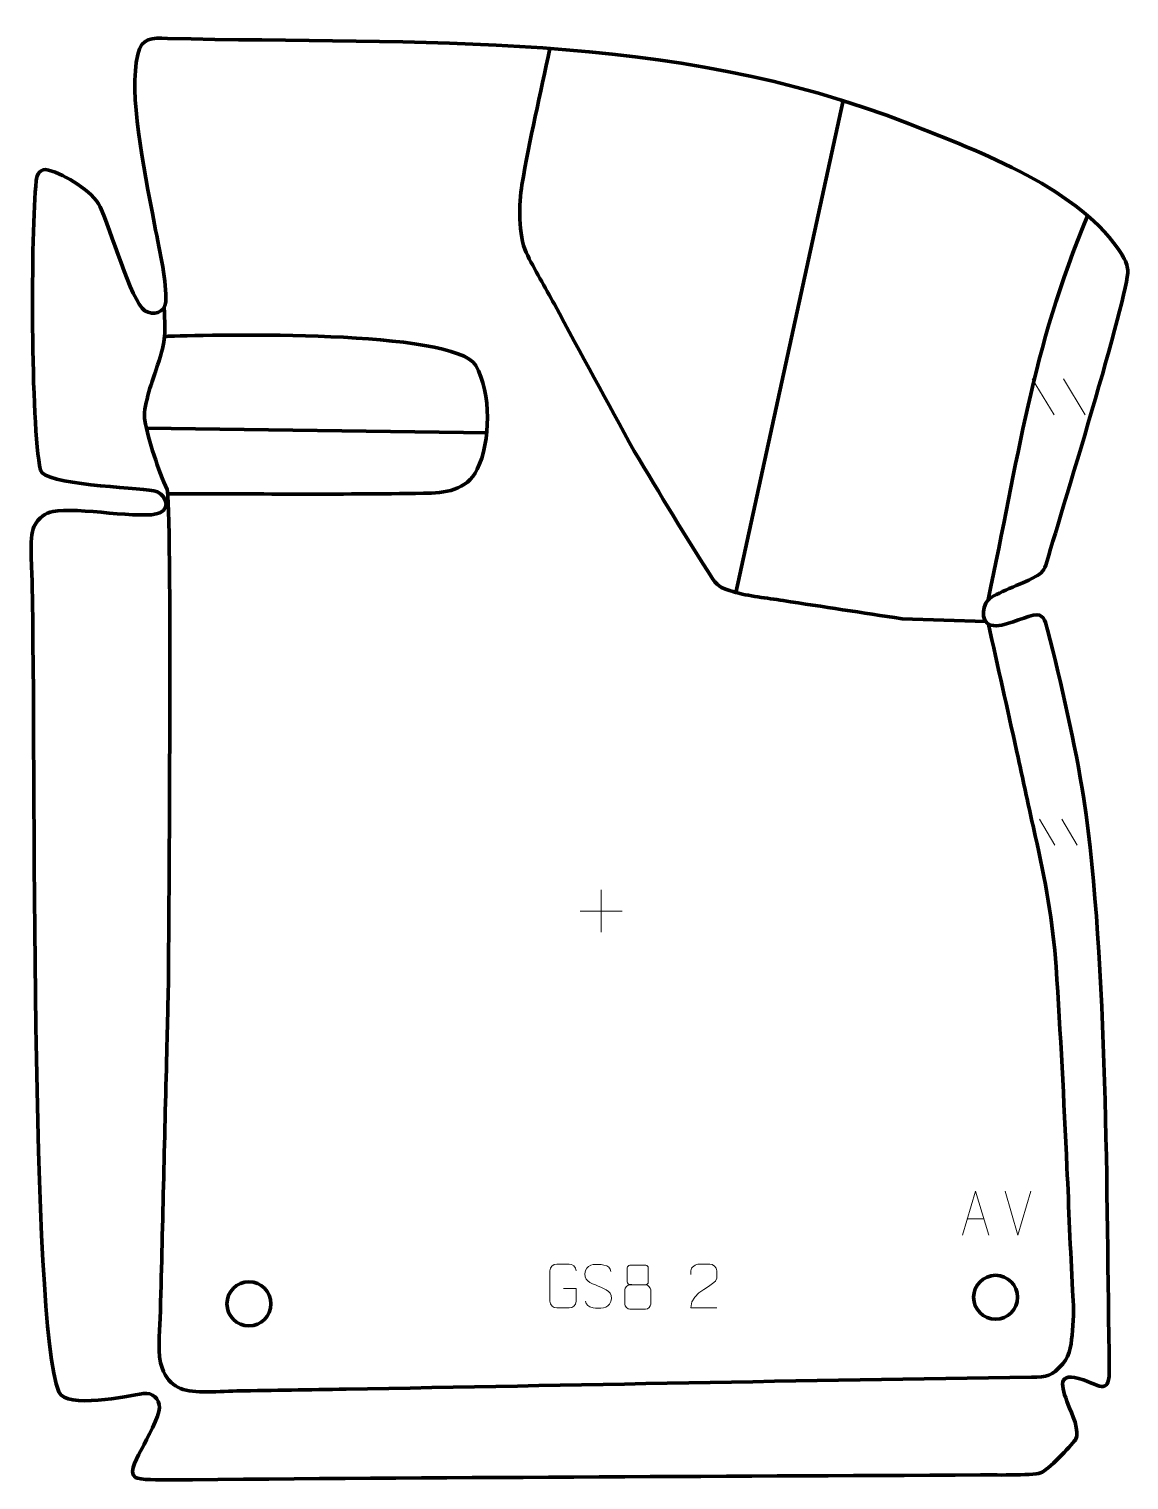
# Model space of a CAD drawing. Header units: millimetres. Extents: x 1100 to 1725, y 188 to 1013.
import ezdxf

# ---------------------------------------------------------------- set-up
doc = ezdxf.new("R2010")
doc.units = ezdxf.units.MM
doc.header["$MEASUREMENT"] = 0
doc.layers.add('layer 2', color=7, linetype='Continuous')
doc.layers.add('layer 3', color=7, linetype='Continuous')

msp = doc.modelspace()

# ---------------------------------------------------------------- linework, layer by layer
at = {"layer": 'layer 2', "color": 142, "lineweight": 200}
for centre in [(1224.6815, 288.315), (1649.0732, 292.0192)]:
    msp.add_ellipse(centre, major_axis=(0, 12.5), ratio=1, dxfattribs=at)
at = {"layer": 'layer 2', "color": 140, "lineweight": 158}
for points, knots in [([(1395.7712, 1001.9963), (1390.3983, 976.3923), (1384.1866, 950.1772), (1379.8677, 924.4405), (1379.8677, 924.4405), (1378.1385, 914.1362), (1377.7127, 895.497), (1382.2479, 886.0421), (1382.2479, 886.0421), (1386.8795, 876.3864), (1393.1296, 866.1417), (1398.3017, 856.5587), (1398.3017, 856.5587), (1413.3474, 828.6814), (1428.503, 800.8635), (1443.6338, 773.0324), (1443.6338, 773.0324), (1458.3832, 748.7887), (1472.9492, 724.0742), (1488.4354, 700.315), (1488.4354, 700.315), (1491.4781, 695.647), (1494.5298, 694.7714), (1499.7694, 693.1984), (1499.7694, 693.1984), (1508.9009, 690.457), (1518.9414, 689.5563), (1528.3705, 688.1105), (1528.3705, 688.1105), (1550.8695, 684.5925), (1573.3871, 681.1983), (1595.9017, 677.7823), (1595.9017, 677.7823), (1595.9017, 677.7823), (1643.3006, 676.2733), (1643.3006, 676.2733)], [0, 0, 0, 0, 0.1, 0.1, 0.1, 0.1, 0.2, 0.2, 0.2, 0.2, 0.3, 0.3, 0.3, 0.3, 0.4, 0.4, 0.4, 0.4, 0.5, 0.5, 0.5, 0.5, 0.6, 0.6, 0.6, 0.6, 0.7, 0.7, 0.7, 0.7, 0.8, 0.8, 0.8, 0.8, 1, 1, 1, 1]), ([(1176.5721, 854.9206), (1177.1619, 837.221), (1177.594, 836.0406), (1171.7832, 818.9174), (1171.7832, 818.9174), (1169.5252, 812.2634), (1164.1846, 797.1978), (1165.4441, 790.5134), (1165.4441, 790.5134), (1167.5455, 779.361), (1173.4124, 761.6104), (1178.1879, 751.272), (1178.1879, 751.272), (1181.0039, 745.5676), (1179.121, 499.9144), (1178.9163, 469.1581), (1178.9163, 469.1581), (1178.7611, 462.8171), (1178.6059, 456.4761), (1178.4508, 450.135), (1178.4508, 450.135), (1178.2956, 443.794), (1178.1404, 437.453), (1177.9852, 431.112), (1177.9852, 431.112), (1176.7516, 380.7008), (1175.5179, 330.2897), (1174.2843, 279.8786), (1174.2843, 279.8786), (1174.0385, 271.9123), (1172.4495, 259.1107), (1175.298, 251.8602), (1175.298, 251.8602), (1179.8833, 240.1883), (1187.0034, 238.6452), (1198.6619, 238.2681), (1198.6619, 238.2681), (1205.1025, 238.0598), (1211.4798, 238.5696), (1217.9074, 238.7432), (1217.9074, 238.7432), (1238.5581, 239.2143), (1259.2146, 239.392), (1279.8674, 239.7549), (1279.8674, 239.7549), (1409.7188, 242.0812), (1539.563, 244.787), (1669.423, 246.6115), (1669.423, 246.6115), (1678.3002, 246.736), (1681.1368, 247.2409), (1687.2033, 254.1232), (1687.2033, 254.1232), (1692.0166, 259.5837), (1692.0384, 266.2597), (1692.7894, 273.1117), (1692.7894, 273.1117), (1693.6483, 280.9484), (1693.3089, 288.0035), (1692.8636, 295.8244), (1692.8636, 295.8244), (1691.5526, 319.1733), (1690.7245, 342.5495), (1689.6476, 365.9102), (1689.6476, 365.9102), (1687.8895, 403.9036), (1686.0099, 441.881), (1683.4519, 479.8305), (1683.4519, 479.8305), (1681.733, 505.1295), (1677.2196, 529.7553), (1671.6303, 554.4494), (1671.6303, 554.4494), (1670.5082, 559.3928), (1669.3837, 564.3328), (1668.3051, 569.2861), (1668.3051, 569.2861), (1665.9415, 580.1821), (1663.5974, 591.0814), (1661.189, 601.9677), (1661.189, 601.9677), (1661.189, 601.9677), (1660.983, 602.8981), (1660.983, 602.8981), (1660.983, 602.8981), (1655.6777, 626.8317), (1650.3326, 650.7565), (1644.9997, 674.684)], [0, 0, 0, 0, 0.04347826, 0.04347826, 0.04347826, 0.04347826, 0.08695652, 0.08695652, 0.08695652, 0.08695652, 0.13043478, 0.13043478, 0.13043478, 0.13043478, 0.17391304, 0.17391304, 0.17391304, 0.17391304, 0.2173913, 0.2173913, 0.2173913, 0.2173913, 0.26086957, 0.26086957, 0.26086957, 0.26086957, 0.30434783, 0.30434783, 0.30434783, 0.30434783, 0.34782609, 0.34782609, 0.34782609, 0.34782609, 0.39130435, 0.39130435, 0.39130435, 0.39130435, 0.43478261, 0.43478261, 0.43478261, 0.43478261, 0.47826087, 0.47826087, 0.47826087, 0.47826087, 0.52173913, 0.52173913, 0.52173913, 0.52173913, 0.56521739, 0.56521739, 0.56521739, 0.56521739, 0.60869565, 0.60869565, 0.60869565, 0.60869565, 0.65217391, 0.65217391, 0.65217391, 0.65217391, 0.69565217, 0.69565217, 0.69565217, 0.69565217, 0.73913043, 0.73913043, 0.73913043, 0.73913043, 0.7826087, 0.7826087, 0.7826087, 0.7826087, 0.82608696, 0.82608696, 0.82608696, 0.82608696, 0.86956522, 0.86956522, 0.86956522, 0.86956522, 0.91304348, 0.91304348, 0.91304348, 0.91304348, 1, 1, 1, 1]), ([(1178.6996, 748.7494), (1226.9927, 748.8553), (1275.5996, 748.3056), (1323.8509, 749.09), (1323.8509, 749.09), (1336.1901, 749.2906), (1348.3719, 750.4975), (1354.4336, 762.7546), (1354.4336, 762.7546), (1362.1692, 778.3962), (1362.4325, 806.0503), (1353.7278, 821.7734), (1353.7278, 821.7734), (1340.3482, 842.3789), (1205.3475, 839.2034), (1179.5709, 838.3503), (1179.5709, 838.3503), (1178.604, 838.3184), (1177.6372, 838.2863), (1176.6703, 838.2543)], [0, 0, 0, 0, 0.16666667, 0.16666667, 0.16666667, 0.16666667, 0.33333333, 0.33333333, 0.33333333, 0.33333333, 0.5, 0.5, 0.5, 0.5, 0.66666667, 0.66666667, 0.66666667, 0.66666667, 1, 1, 1, 1])]:
    msp.add_open_spline(points, degree=3, knots=knots, dxfattribs=at)
for points in [[(1562.3835, 972.3485), (1562.3835, 972.3485), (1501.4453, 692.4667), (1501.4453, 692.4667)], [(1644.8603, 688.5851), (1662.0267, 768.4977), (1669.2781, 830.1922), (1701.3976, 906.92)], [(1166.6427, 786.1202), (1166.6427, 786.1202), (1360.4283, 783.4808), (1360.4283, 783.4808)]]:
    msp.add_open_spline(points, degree=3, dxfattribs=at)
at = {"layer": 'layer 2', "color": 250, "lineweight": 9}
for points in [[(1669.9267, 814.1986), (1669.9267, 814.1986), (1682.291, 793.6543), (1682.291, 793.6543)], [(1687.6566, 814.1986), (1687.6566, 814.1986), (1700.0209, 793.6543), (1700.0209, 793.6543)], [(1673.9972, 563.8092), (1673.9972, 563.8092), (1682.8366, 549.1218), (1682.8366, 549.1218)], [(1686.6726, 563.8092), (1686.6726, 563.8092), (1695.5119, 549.1218), (1695.5119, 549.1218)], [(1424.9053, 523.5875), (1424.9053, 523.5875), (1424.9053, 499.6096), (1424.9053, 499.6096)], [(1412.9164, 511.5985), (1412.9164, 511.5985), (1436.8943, 511.5985), (1436.8943, 511.5985)], [(1661.7976, 327.364), (1661.7976, 327.364), (1654.4758, 352.3176), (1654.4758, 352.3176)], [(1669.1195, 352.3176), (1669.1195, 352.3176), (1661.7977, 327.364), (1661.7977, 327.364)], [(1633.0498, 336.6207), (1633.0498, 336.6207), (1642.5455, 336.6207), (1642.5455, 336.6207)]]:
    msp.add_open_spline(points, degree=3, dxfattribs=at)
for points, knots in [([(1630.3272, 327.3713), (1630.3272, 327.3713), (1637.6982, 352.3248), (1637.6982, 352.3248), (1637.6982, 352.3248), (1637.6982, 352.3248), (1645.2681, 327.3713), (1645.2681, 327.3713)], [0, 0, 0, 0, 0.33333333, 0.33333333, 0.33333333, 0.33333333, 1, 1, 1, 1]), ([(1403.4436, 296.9373), (1403.4436, 296.9373), (1410.6117, 296.9373), (1410.6117, 296.9373), (1410.6117, 296.9373), (1410.6117, 296.9373), (1410.6117, 289.7692), (1410.6117, 289.7692), (1410.6117, 289.7692), (1410.472, 287.4458), (1408.7948, 285.9662), (1406.647, 285.9554), (1406.647, 285.9554), (1404.3152, 285.9558), (1401.9832, 285.9558), (1399.6517, 285.9554), (1399.6517, 285.9554), (1397.7268, 285.85), (1395.7546, 287.7345), (1395.7658, 289.7518), (1395.7658, 289.7518), (1395.7662, 295.5219), (1395.7662, 301.2916), (1395.7658, 307.0609), (1395.7658, 307.0609), (1395.77, 309.199), (1397.5168, 310.9182), (1399.6691, 310.9048), (1399.6691, 310.9048), (1401.9948, 310.9048), (1404.3209, 310.9048), (1406.647, 310.9048), (1406.647, 310.9048), (1408.5937, 310.9402), (1410.5851, 309.4487), (1410.6117, 307.011)], [0, 0, 0, 0, 0.1, 0.1, 0.1, 0.1, 0.2, 0.2, 0.2, 0.2, 0.3, 0.3, 0.3, 0.3, 0.4, 0.4, 0.4, 0.4, 0.5, 0.5, 0.5, 0.5, 0.6, 0.6, 0.6, 0.6, 0.7, 0.7, 0.7, 0.7, 0.8, 0.8, 0.8, 0.8, 1, 1, 1, 1]), ([(1423.1887, 298.4284), (1418.9404, 299.8988), (1414.0323, 301.6946), (1416.0374, 307.2149), (1416.0374, 307.2149), (1417.5409, 311.3548), (1422.7545, 310.9663), (1426.3581, 310.3652), (1426.3581, 310.3652), (1429.2187, 309.888), (1430.0834, 308.6748), (1430.394, 306.5907)], [0, 0, 0, 0, 0.25, 0.25, 0.25, 0.25, 0.5, 0.5, 0.5, 0.5, 1, 1, 1, 1]), ([(1439.7273, 308.7435), (1439.7273, 306.5305), (1439.7273, 302.8482), (1439.7273, 300.6349), (1439.7273, 300.6349), (1439.7423, 300.1275), (1440.5497, 299.1961), (1441.2498, 299.1973), (1441.2498, 299.1973), (1444.2197, 299.1975), (1447.1899, 299.1126), (1450.1603, 299.1123), (1450.1603, 299.1123), (1450.9574, 299.1165), (1451.6781, 299.9068), (1451.6755, 300.6275), (1451.6755, 300.6275), (1451.6752, 302.8435), (1451.6752, 306.5282), (1451.6755, 308.7435), (1451.6755, 308.7435), (1451.657, 309.4543), (1451.0456, 310.2147), (1450.2117, 310.2073), (1450.2117, 310.2073), (1447.1946, 310.207), (1444.1777, 310.207), (1441.1611, 310.2073), (1441.1611, 310.2073), (1440.5347, 310.2149), (1439.7106, 309.5039), (1439.7273, 308.7435)], [0, 0, 0, 0, 0.11111111, 0.11111111, 0.11111111, 0.11111111, 0.22222222, 0.22222222, 0.22222222, 0.22222222, 0.33333333, 0.33333333, 0.33333333, 0.33333333, 0.44444444, 0.44444444, 0.44444444, 0.44444444, 0.55555556, 0.55555556, 0.55555556, 0.55555556, 0.66666667, 0.66666667, 0.66666667, 0.66666667, 0.77777778, 0.77777778, 0.77777778, 0.77777778, 1, 1, 1, 1]), ([(1490.5601, 285.9412), (1485.6457, 285.9415), (1480.7313, 285.9415), (1475.8172, 285.9412), (1475.8172, 285.9412), (1475.8172, 295.8735), (1490.4682, 298.5147), (1490.5601, 302.825), (1490.5601, 302.825), (1490.5598, 304.2491), (1490.5598, 305.6728), (1490.5601, 307.0961), (1490.5601, 307.0961), (1490.5432, 309.1732), (1488.4204, 310.898), (1486.7494, 310.9153), (1486.7494, 310.9153), (1484.6762, 310.9149), (1482.6033, 310.9149), (1480.5309, 310.9153), (1480.5309, 310.9153), (1478.7088, 310.9318), (1475.8841, 309.1397), (1475.8172, 307.0461), (1475.8172, 307.0461), (1475.8172, 307.0461), (1475.8172, 304.9913), (1475.8172, 304.9913)], [0, 0, 0, 0, 0.125, 0.125, 0.125, 0.125, 0.25, 0.25, 0.25, 0.25, 0.375, 0.375, 0.375, 0.375, 0.5, 0.5, 0.5, 0.5, 0.625, 0.625, 0.625, 0.625, 0.75, 0.75, 0.75, 0.75, 1, 1, 1, 1]), ([(1423.1887, 298.4283), (1427.2073, 296.7816), (1432.2368, 294.8933), (1430.4028, 289.533), (1430.4028, 289.533), (1428.943, 285.2666), (1424.0322, 285.5233), (1420.3061, 286.078), (1420.3061, 286.078), (1417.5561, 286.4878), (1416.3352, 287.7013), (1415.9572, 289.8135)], [0, 0, 0, 0, 0.25, 0.25, 0.25, 0.25, 0.5, 0.5, 0.5, 0.5, 1, 1, 1, 1]), ([(1438.2685, 296.2253), (1438.2685, 293.0545), (1438.2685, 291.3524), (1438.2685, 288.181), (1438.2685, 288.181), (1438.26, 286.9591), (1439.9579, 285.2664), (1441.2105, 285.2579), (1441.2105, 285.2579), (1444.1936, 285.2582), (1447.1769, 285.2582), (1450.1603, 285.2579), (1450.1603, 285.2579), (1451.4836, 285.2696), (1453.104, 286.8912), (1453.0929, 288.1904), (1453.0929, 288.1904), (1453.0926, 291.3586), (1453.0926, 293.0574), (1453.0929, 296.2253), (1453.0929, 296.2253), (1453.0232, 297.6057), (1451.4454, 299.1843), (1450.14, 299.1782), (1450.14, 299.1782), (1447.1634, 299.1779), (1444.1868, 299.1779), (1441.2105, 299.1782), (1441.2105, 299.1782), (1440.131, 299.1846), (1438.2847, 297.6057), (1438.2685, 296.2253)], [0, 0, 0, 0, 0.11111111, 0.11111111, 0.11111111, 0.11111111, 0.22222222, 0.22222222, 0.22222222, 0.22222222, 0.33333333, 0.33333333, 0.33333333, 0.33333333, 0.44444444, 0.44444444, 0.44444444, 0.44444444, 0.55555556, 0.55555556, 0.55555556, 0.55555556, 0.66666667, 0.66666667, 0.66666667, 0.66666667, 0.77777778, 0.77777778, 0.77777778, 0.77777778, 1, 1, 1, 1])]:
    msp.add_open_spline(points, degree=3, knots=knots, dxfattribs=at)
at = {"layer": 'layer 3', "color": 242, "lineweight": 158}
msp.add_open_spline([(1101.5111, 696.8259), (1101.3609, 704.0884), (1099.7034, 724.4242), (1102.4797, 730.0592), (1102.4797, 730.0592), (1105.1721, 735.5242), (1108.9619, 737.8763), (1113.3525, 738.7754), (1113.3525, 738.7754), (1126.9389, 741.5578), (1164.7539, 733.8672), (1173.9925, 737.9608), (1173.9925, 737.9608), (1181.0804, 741.1014), (1176.5136, 749.6051), (1170.5729, 750.5786), (1170.5729, 750.5786), (1159.4735, 752.3976), (1108.0278, 753.9197), (1106.2043, 762.2694), (1106.2043, 762.2694), (1100.5802, 788.0201), (1100.7069, 897.721), (1103.8092, 926.7099), (1103.8092, 926.7099), (1104.2042, 930.4), (1105.8873, 934.1801), (1110.7338, 932.8417), (1110.7338, 932.8417), (1120.2536, 930.2128), (1135.6748, 921.0383), (1140.1125, 911.9374), (1140.1125, 911.9374), (1146.0954, 899.6676), (1157.3697, 858.8352), (1165.6024, 852.8082), (1165.6024, 852.8082), (1169.9715, 850.0883), (1176.9786, 851.4798), (1177.3871, 857.9308), (1177.3871, 857.9308), (1178.1021, 869.2232), (1174.2573, 884.9181), (1171.0402, 901.9213), (1171.0402, 901.9213), (1164.5987, 935.9658), (1156.2947, 975.6544), (1161.4961, 998.54), (1161.4961, 998.54), (1163.738, 1008.4046), (1169.4927, 1007.946), (1178.328, 1007.7021), (1178.328, 1007.7021), (1322.0297, 1004.1474), (1463.0294, 1013.0338), (1599.9898, 959.0893), (1599.9898, 959.0893), (1639.5291, 943.5858), (1698.2131, 921.7855), (1720.9391, 884.5872), (1720.9391, 884.5872), (1723.0179, 881.1846), (1723.9981, 878.4561), (1724.2704, 875.9124), (1724.2704, 875.9124), (1724.8861, 862.5414), (1684.6756, 732.3122), (1677.5565, 708.1995), (1677.5565, 708.1995), (1676.3967, 704.2712), (1674.0717, 703.0171), (1670.4863, 701.045), (1670.4863, 701.045), (1664.8269, 697.9323), (1648.3827, 691.9541), (1644.8603, 688.5851), (1644.8603, 688.5851), (1640.8511, 683.8182), (1640.1799, 673.3073), (1649.4778, 673.7372), (1649.4778, 673.7372), (1657.5967, 674.3576), (1667.3975, 679.991), (1672.4397, 679.9647), (1672.4397, 679.9647), (1677.0522, 679.9407), (1677.6148, 675.0242), (1678.5837, 671.4155), (1678.5837, 671.4155), (1686.6664, 640.264), (1694.0208, 607.1028), (1699.2895, 575.3635), (1699.2895, 575.3635), (1712.9785, 480.5327), (1712.0647, 349.7849), (1713.7166, 251.4962), (1713.7166, 251.4962), (1713.9604, 236.99), (1709.2525, 241.1608), (1698.9834, 245.0623), (1698.9834, 245.0623), (1683.5065, 250.5371), (1686.2989, 241.3649), (1690.3465, 230.9576), (1690.3465, 230.9576), (1692.1449, 226.4249), (1697.5002, 215.4174), (1694.4079, 211.0525), (1694.4079, 211.0525), (1691.7087, 207.2424), (1678.6325, 193.506), (1674.6326, 192.1519), (1674.6326, 192.1519), (1670.0545, 190.6019), (1645.9493, 191.0532), (1640.5458, 191.0236), (1640.5458, 191.0236), (1486.452, 190.1771), (1332.3013, 189.611), (1178.2161, 188.1852), (1178.2161, 188.1852), (1174.7914, 188.1536), (1162.295, 188.1666), (1160.1637, 189.5859), (1160.1637, 189.5859), (1155.4995, 192.692), (1162.2224, 202.3462), (1164.0296, 206.167), (1164.0296, 206.167), (1166.2392, 210.7463), (1173.9041, 224.9145), (1173.8529, 229.1082), (1173.8529, 229.1082), (1173.7866, 234.5521), (1169.9082, 237.9632), (1164.5992, 237.2537), (1164.5992, 237.2537), (1155.7514, 236.0712), (1120.9324, 228.1136), (1116.7002, 238.286), (1116.7002, 238.286), (1100.0747, 278.2461), (1103.5401, 598.7023), (1101.5111, 696.8259)], degree=3, knots=[0, 0, 0, 0, 0.02702703, 0.02702703, 0.02702703, 0.02702703, 0.05405405, 0.05405405, 0.05405405, 0.05405405, 0.08108108, 0.08108108, 0.08108108, 0.08108108, 0.10810811, 0.10810811, 0.10810811, 0.10810811, 0.13513514, 0.13513514, 0.13513514, 0.13513514, 0.16216216, 0.16216216, 0.16216216, 0.16216216, 0.18918919, 0.18918919, 0.18918919, 0.18918919, 0.21621622, 0.21621622, 0.21621622, 0.21621622, 0.24324324, 0.24324324, 0.24324324, 0.24324324, 0.27027027, 0.27027027, 0.27027027, 0.27027027, 0.2972973, 0.2972973, 0.2972973, 0.2972973, 0.32432432, 0.32432432, 0.32432432, 0.32432432, 0.35135135, 0.35135135, 0.35135135, 0.35135135, 0.37837838, 0.37837838, 0.37837838, 0.37837838, 0.40540541, 0.40540541, 0.40540541, 0.40540541, 0.43243243, 0.43243243, 0.43243243, 0.43243243, 0.45945946, 0.45945946, 0.45945946, 0.45945946, 0.48648649, 0.48648649, 0.48648649, 0.48648649, 0.51351351, 0.51351351, 0.51351351, 0.51351351, 0.54054054, 0.54054054, 0.54054054, 0.54054054, 0.56756757, 0.56756757, 0.56756757, 0.56756757, 0.59459459, 0.59459459, 0.59459459, 0.59459459, 0.62162162, 0.62162162, 0.62162162, 0.62162162, 0.64864865, 0.64864865, 0.64864865, 0.64864865, 0.67567568, 0.67567568, 0.67567568, 0.67567568, 0.7027027, 0.7027027, 0.7027027, 0.7027027, 0.72972973, 0.72972973, 0.72972973, 0.72972973, 0.75675676, 0.75675676, 0.75675676, 0.75675676, 0.78378378, 0.78378378, 0.78378378, 0.78378378, 0.81081081, 0.81081081, 0.81081081, 0.81081081, 0.83783784, 0.83783784, 0.83783784, 0.83783784, 0.86486486, 0.86486486, 0.86486486, 0.86486486, 0.89189189, 0.89189189, 0.89189189, 0.89189189, 0.91891892, 0.91891892, 0.91891892, 0.91891892, 0.94594595, 0.94594595, 0.94594595, 0.94594595, 1, 1, 1, 1], dxfattribs=at)

doc.saveas('drawing.dxf')
